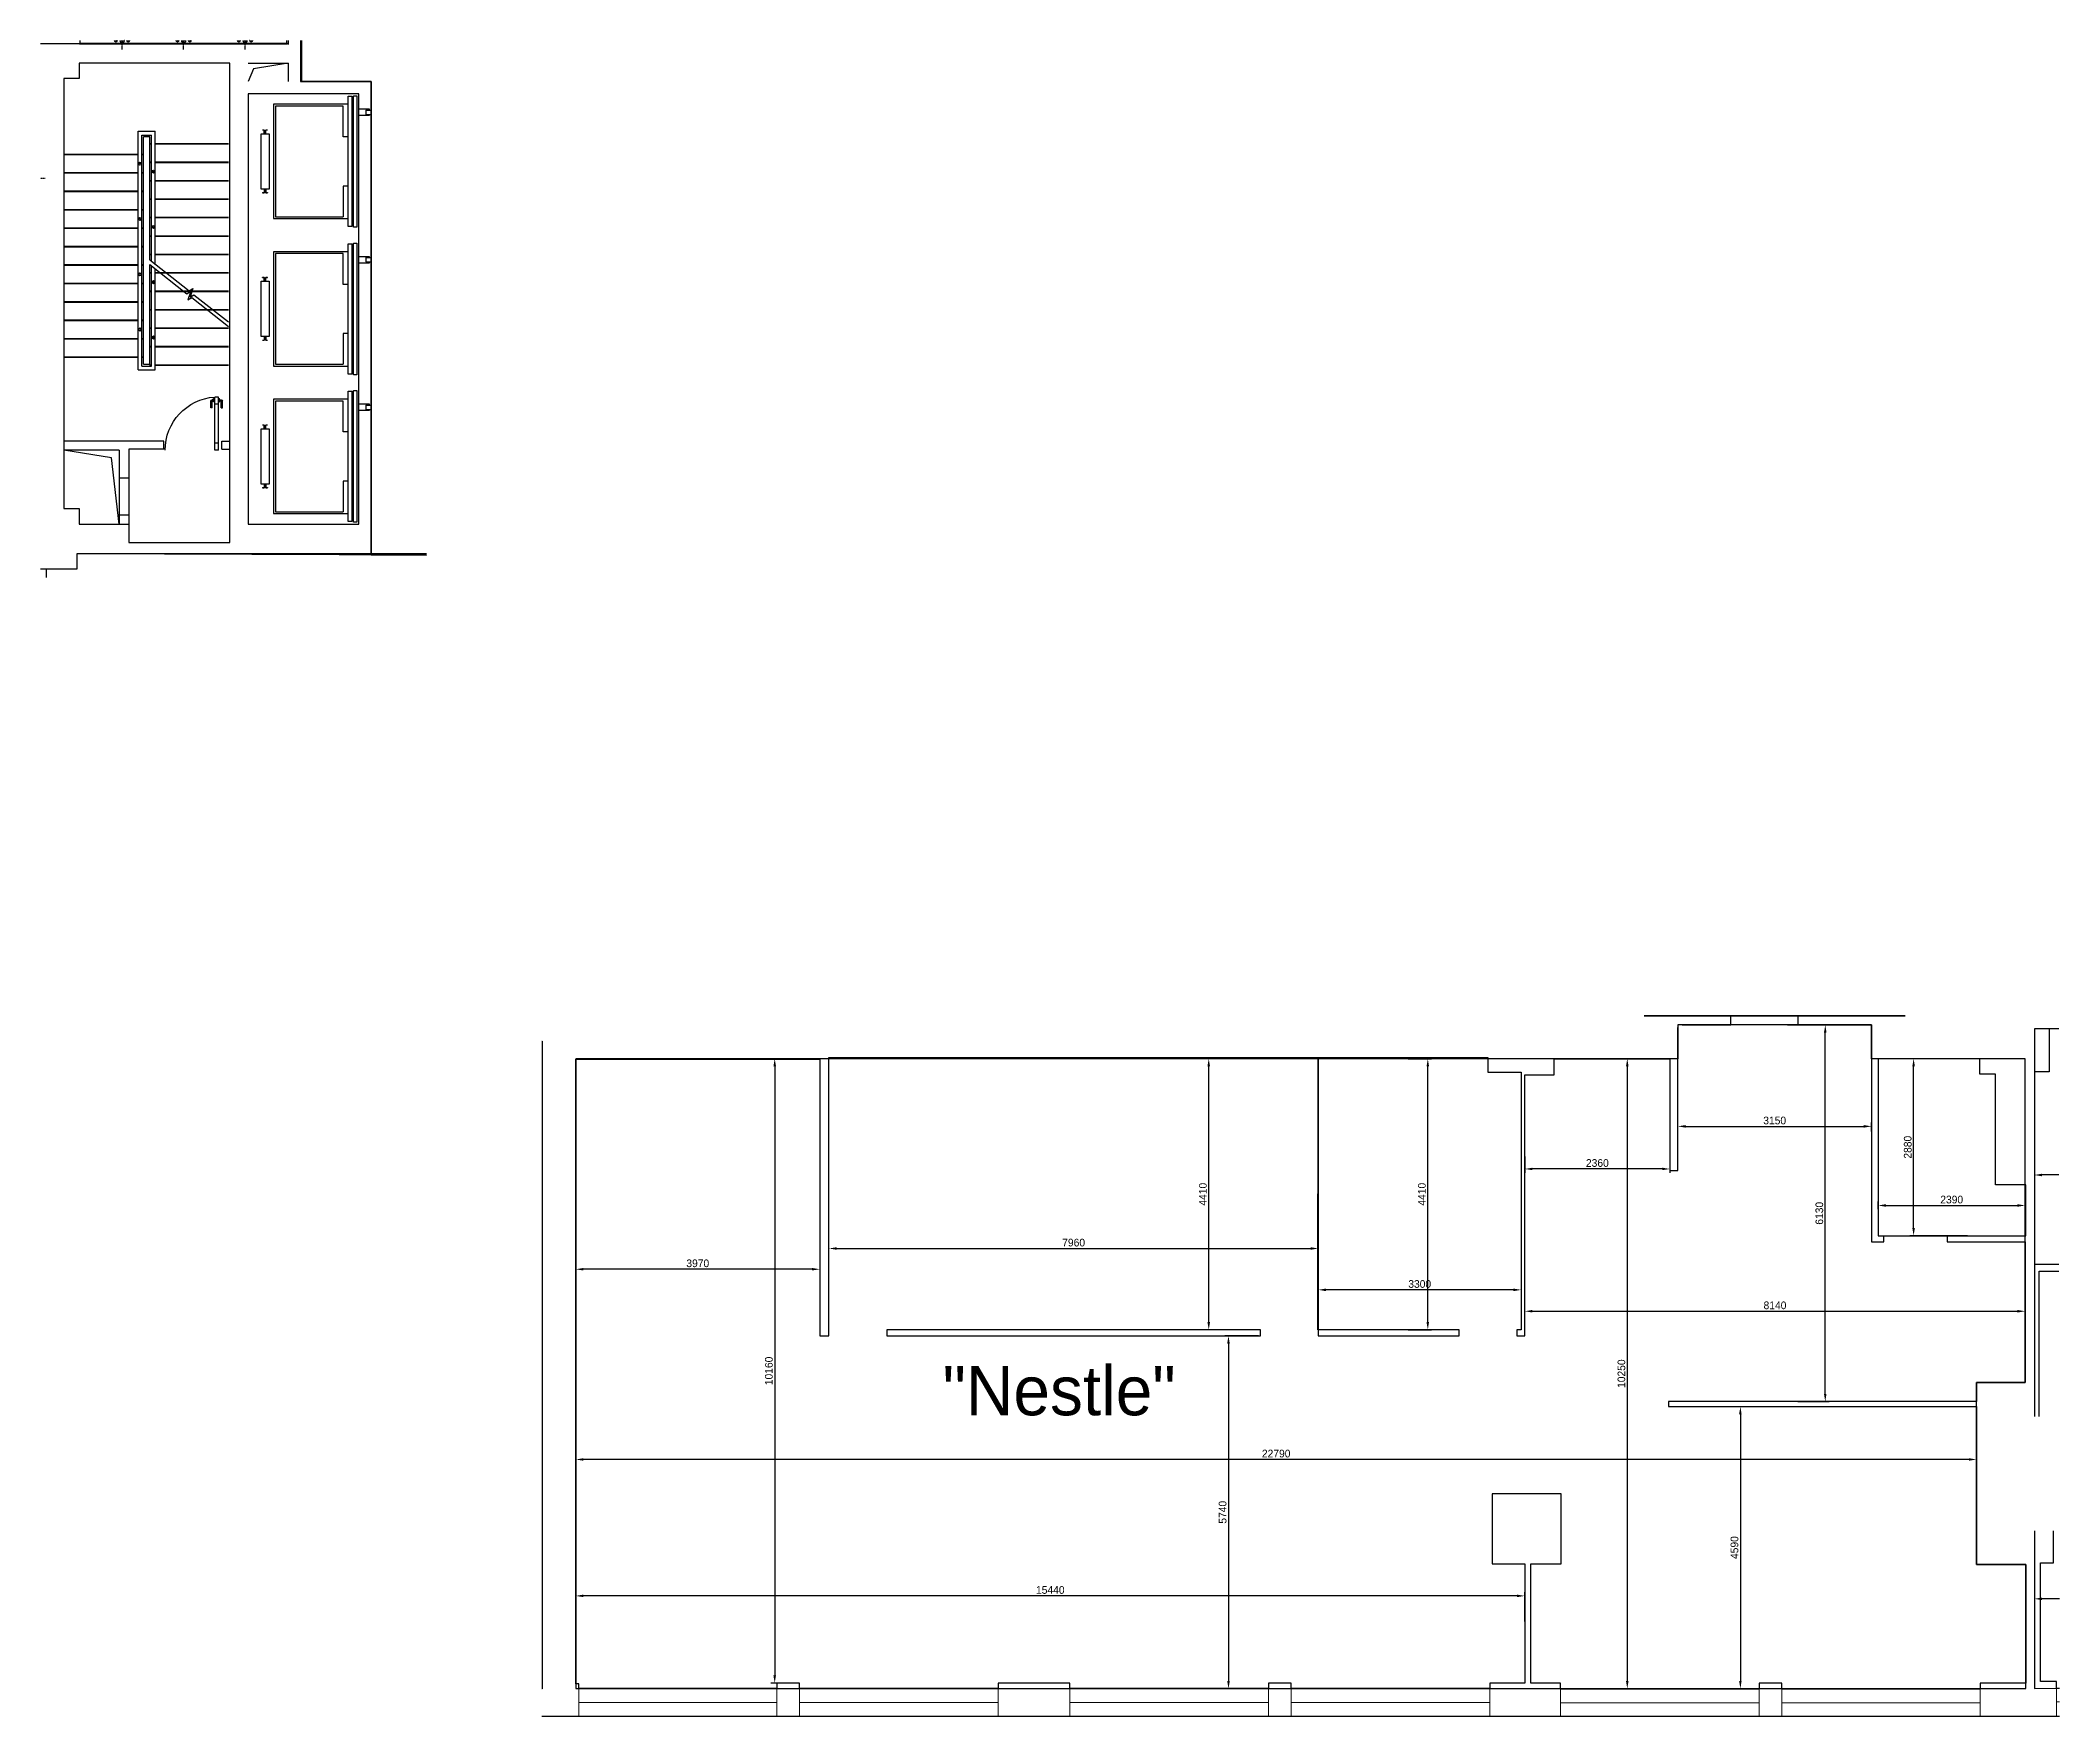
# Model space of a CAD drawing. Header units: millimetres. Extents: x 1201347 to 1234197, y -285579 to -258304.
import ezdxf

# ---------------------------------------------------------------- set-up
doc = ezdxf.new("R2010")
doc.units = ezdxf.units.MM
doc.linetypes.add('DASHDOT2', pattern=[12.7, 6.35, -3.175, 0, -3.175])
doc.linetypes.add('HIDDEN2', pattern=[4.7625, 3.175, -1.5875])
for name, color, linetype in [('Baca', 7, 'Continuous'), ('Divar-esas', 7, 'Continuous'), ('Divar-komek', 7, 'Continuous'), ('Kafel', 7, 'Continuous'), ('Lift', 7, 'Continuous'), ('Meheccer', 7, 'Continuous'), ('OFFICE_BOUNDARY', 3, 'Continuous'), ('Pillekan', 7, 'Continuous'), ('Qapi', 7, 'Continuous'), ('Santexnika', 7, 'Continuous')]:
    doc.layers.add(name, color=color, linetype=linetype)
doc.layers.add('syse', color=135, linetype='Continuous', lineweight=15)

msp = doc.modelspace()

# ---------------------------------------------------------------- linework, layer by layer
for p, q in [((1205377, -258359), (1201347, -258359)), ((1205377, -258304), (1205377, -258359)), ((1205577, -258304), (1205577, -258974)), ((1205577, -258974), (1206727, -258974)), ((1206727, -258974), (1206727, -266674)), ((1204988, -259764), (1204962, -259764)), ((1204962, -259768), (1204962, -259764)), ((1204984, -259768), (1204962, -259768)), ((1204988, -259820), (1204988, -259772)), ((1204992, -259816), (1204992, -259768)), ((1205012, -259824), (1204992, -259824)), ((1205008, -259820), (1204996, -259820)), ((1205012, -259816), (1205012, -259768)), ((1205042, -259764), (1205016, -259764)), ((1205016, -259820), (1205016, -259772)), ((1205042, -259768), (1205020, -259768)), ((1205042, -259768), (1205042, -259764)), ((1204962, -260780), (1204962, -260784)), ((1204962, -260780), (1204984, -260780)), ((1204962, -260784), (1204988, -260784)), ((1204988, -260728), (1204988, -260776)), ((1204992, -260724), (1205012, -260724)), ((1204992, -260732), (1204992, -260780)), ((1204996, -260728), (1205008, -260728)), ((1205012, -260732), (1205012, -260780)), ((1205016, -260728), (1205016, -260776)), ((1205016, -260784), (1205042, -260784)), ((1205020, -260780), (1205042, -260780)), ((1205042, -260780), (1205042, -260784)), ((1204988, -262164), (1204962, -262164)), ((1204962, -262168), (1204962, -262164)), ((1204984, -262168), (1204962, -262168)), ((1204988, -262220), (1204988, -262172)), ((1204992, -262216), (1204992, -262168)), ((1205012, -262224), (1204992, -262224)), ((1205008, -262220), (1204996, -262220)), ((1205012, -262216), (1205012, -262168)), ((1205042, -262164), (1205016, -262164)), ((1205016, -262220), (1205016, -262172)), ((1205042, -262168), (1205020, -262168)), ((1205042, -262168), (1205042, -262164)), ((1204988, -263128), (1204988, -263176)), ((1204992, -263124), (1205012, -263124)), ((1204996, -263128), (1205008, -263128)), ((1205016, -263128), (1205016, -263176)), ((1204962, -263180), (1204962, -263184)), ((1204962, -263180), (1204984, -263180)), ((1204962, -263184), (1204988, -263184)), ((1204992, -263132), (1204992, -263180)), ((1205012, -263132), (1205012, -263180)), ((1205016, -263184), (1205042, -263184)), ((1205020, -263180), (1205042, -263180)), ((1205042, -263180), (1205042, -263184)), ((1204988, -264564), (1204962, -264564)), ((1204962, -264568), (1204962, -264564)), ((1204984, -264568), (1204962, -264568)), ((1204988, -264620), (1204988, -264572)), ((1204992, -264616), (1204992, -264568)), ((1205012, -264624), (1204992, -264624)), ((1205008, -264620), (1204996, -264620)), ((1205012, -264616), (1205012, -264568)), ((1205042, -264564), (1205016, -264564)), ((1205016, -264620), (1205016, -264572)), ((1205042, -264568), (1205020, -264568)), ((1205042, -264568), (1205042, -264564)), ((1204962, -265580), (1204962, -265584)), ((1204962, -265580), (1204984, -265580)), ((1204962, -265584), (1204988, -265584)), ((1204988, -265528), (1204988, -265576)), ((1204992, -265524), (1205012, -265524)), ((1204992, -265532), (1204992, -265580)), ((1204996, -265528), (1205008, -265528)), ((1205012, -265532), (1205012, -265580)), ((1205016, -265528), (1205016, -265576)), ((1205016, -265584), (1205042, -265584)), ((1205020, -265580), (1205042, -265580)), ((1205042, -265580), (1205042, -265584)), ((1201947, -266904), (1201947, -266654)), ((1201947, -266654), (1207630, -266677)), ((1206727, -266674), (1207630, -266678)), ((1201447, -266904), (1201947, -266904)), ((1201447, -267044), (1201447, -266904)), ((1227437, -274174), (1231687, -274174)), ((1228847, -274324), (1228847, -274174)), ((1228847, -274174), (1229937, -274174)), ((1229937, -274174), (1229937, -274324)), ((1228057, -274324), (1228847, -274324)), ((1229937, -274324), (1231137, -274324)), ((1231137, -274324), (1231137, -277854)), ((1234187, -274389), (1234027, -274389)), ((1234027, -274389), (1234027, -275089)), ((1210057, -285044), (1210057, -274884)), ((1210057, -274884), (1214027, -274884)), ((1214027, -274884), (1214027, -279384)), ((1209507, -275009), (1209510, -275009)), ((1209510, -275009), (1209510, -281489)), ((1234027, -275089), (1233787, -275089)), ((1233787, -275089), (1233787, -278219)), ((1231137, -277854), (1231337, -277854)), ((1231337, -277854), (1231337, -277754)), ((1231337, -277754), (1232367, -277754)), ((1232367, -277754), (1232367, -277854)), ((1232367, -277854), (1233637, -277854)), ((1233637, -277854), (1233637, -280144)), ((1233787, -278219), (1234187, -278219)), ((1233867, -280694), (1233867, -278329)), ((1233867, -278329), (1234187, -278329)), ((1214027, -279384), (1214177, -279384)), ((1214177, -279384), (1214177, -279284)), ((1233637, -280144), (1232847, -280144)), ((1232847, -280144), (1232847, -280454)), ((1232847, -280454), (1227837, -280454)), ((1227837, -280454), (1227837, -280534)), ((1227837, -280534), (1232847, -280534)), ((1232847, -280534), (1232847, -283104)), ((1209507, -281489), (1209510, -281489)), ((1226087, -281954), (1224967, -281954)), ((1224967, -281954), (1224967, -283094)), ((1226087, -283094), (1226087, -281954)), ((1234097, -283079), (1234097, -282554)), ((1224967, -283094), (1225497, -283094)), ((1225497, -283094), (1225497, -285034)), ((1225597, -285034), (1225597, -283094)), ((1225597, -283094), (1226087, -283094)), ((1232847, -283104), (1233647, -283104)), ((1233647, -283104), (1233647, -285034)), ((1233887, -285009), (1233887, -283079)), ((1233887, -283079), (1234097, -283079)), ((1210107, -285044), (1210057, -285044)), ((1210107, -285124), (1210107, -285044)), ((1213327, -285124), (1210107, -285124)), ((1213697, -285034), (1213327, -285034)), ((1213327, -285034), (1213327, -285124)), ((1213697, -285124), (1213697, -285034)), ((1216927, -285124), (1213697, -285124)), ((1218097, -285034), (1216927, -285034)), ((1216927, -285034), (1216927, -285124)), ((1218097, -285124), (1218097, -285034)), ((1221327, -285124), (1218097, -285124)), ((1221697, -285034), (1221327, -285034)), ((1221327, -285034), (1221327, -285124)), ((1221697, -285124), (1221697, -285034)), ((1224927, -285124), (1221697, -285124)), ((1225497, -285034), (1224927, -285034)), ((1224927, -285034), (1224927, -285124)), ((1226077, -285034), (1225597, -285034)), ((1226077, -285134), (1226077, -285034)), ((1229307, -285134), (1226077, -285134)), ((1229677, -285034), (1229307, -285034)), ((1229307, -285034), (1229307, -285134)), ((1229677, -285134), (1229677, -285034)), ((1232907, -285134), (1229677, -285134)), ((1233647, -285034), (1232907, -285034)), ((1232907, -285034), (1232907, -285134)), ((1234147, -285009), (1233887, -285009)), ((1234147, -285119), (1234147, -285009)), ((1234197, -285119), (1234147, -285119)), ((1234197, -285579), (1209507, -285579))]:
    msp.add_line(p, q)
at = {"color": 1, "lineweight": 30}
for p, q in [((1205597, -258974), (1205593, -258304)), ((1206727, -258974), (1205597, -258974)), ((1206727, -266683), (1206727, -258974)), ((1201947, -266904), (1201948, -266654)), ((1201948, -266654), (1207630, -266654)), ((1207630, -266683), (1206727, -266683)), ((1201347, -266904), (1201947, -266904)), ((1231687, -274174), (1227437, -274174)), ((1209507, -274589), (1209510, -274589)), ((1209510, -274589), (1209510, -285129)), ((1231137, -274324), (1227987, -274324)), ((1227987, -274324), (1227987, -274874)), ((1231137, -274874), (1231137, -274324)), ((1234187, -274389), (1233787, -274389)), ((1233787, -274389), (1233787, -275089)), ((1227987, -274874), (1210057, -274874)), ((1210057, -274874), (1210057, -285044)), ((1233637, -274874), (1231137, -274874)), ((1233637, -280144), (1233637, -274874)), ((1233787, -275089), (1233787, -280694)), ((1232847, -283104), (1232847, -280144)), ((1232847, -280144), (1233637, -280144)), ((1233787, -282554), (1233787, -285119)), ((1233647, -283104), (1232847, -283104)), ((1233647, -285124), (1233647, -283104)), ((1209510, -285129), (1209507, -285129)), ((1210057, -285124), (1233647, -285124)), ((1233787, -285119), (1234197, -285117))]:
    msp.add_line(p, q, dxfattribs=at)
at = {"color": 0, "lineweight": -2, "transparency": 16777216}
for p, q in [((1229771, -274324), (1230447, -274324)), ((1230385, -280329), (1230385, -274449)), ((1213366, -274874), (1213232, -274874)), ((1220582, -274874), (1220292, -274874)), ((1223601, -274874), (1223981, -274874)), ((1226949, -274874), (1227227, -274874)), ((1232619, -274874), (1231760, -274874)), ((1213294, -274999), (1213294, -284909)), ((1220355, -279159), (1220355, -274999)), ((1223919, -279159), (1223919, -274999)), ((1227164, -274999), (1227164, -284999)), ((1231822, -277629), (1231822, -274999)), ((1227987, -275995), (1227987, -275912)), ((1231137, -276058), (1231137, -275912)), ((1228112, -275975), (1231012, -275975)), ((1225497, -276464), (1225497, -276730)), ((1227857, -276464), (1227857, -276730)), ((1227732, -276668), (1225622, -276668)), ((1233787, -276686), (1233787, -276829)), ((1231247, -277320), (1231247, -277199)), ((1233637, -277320), (1233637, -277199)), ((1231372, -277262), (1233512, -277262)), ((1210057, -277815), (1210057, -278362)), ((1214027, -277815), (1214027, -278362)), ((1214177, -278640), (1214177, -277900)), ((1222137, -278640), (1222137, -277900)), ((1232701, -277754), (1231760, -277754)), ((1214302, -277962), (1222012, -277962)), ((1213902, -278300), (1210182, -278300)), ((1222137, -278382), (1222137, -278697)), ((1225437, -278382), (1225437, -278697)), ((1225312, -278635), (1222262, -278635)), ((1225497, -278978), (1225497, -278921)), ((1225622, -278983), (1233512, -278983)), ((1233637, -278978), (1233637, -278921)), ((1220582, -279284), (1220292, -279284)), ((1221166, -279384), (1220614, -279384)), ((1220676, -279509), (1220676, -284999)), ((1223601, -279284), (1223981, -279284)), ((1228777, -280534), (1229066, -280534)), ((1229938, -280454), (1230447, -280454)), ((1229004, -280659), (1229004, -284999)), ((1210057, -281027), (1210057, -281458)), ((1232722, -281395), (1210182, -281395)), ((1232847, -281246), (1232847, -281458)), ((1210057, -284033), (1210057, -283552)), ((1225372, -283615), (1210182, -283615)), ((1225497, -284033), (1225497, -283552)), ((1233787, -283642), (1233787, -283726)), ((1213481, -285034), (1213232, -285034)), ((1221166, -285124), (1220614, -285124)), ((1226949, -285124), (1227227, -285124)), ((1228777, -285124), (1229066, -285124))]:
    msp.add_line(p, q, dxfattribs=at)
at = {"color": 0, "lineweight": -2}
for p, q in [((1234187, -276766), (1233912, -276766)), ((1234197, -283663), (1233912, -283663))]:
    msp.add_line(p, q, dxfattribs=at)
at = {"color": 5, "lineweight": 5}
msp.add_line((1234197, -285339), (1234147, -285339), dxfattribs=at)
for points in [[(1204427, -258674), (1201977, -258674), (1201977, -258924), (1201727, -258924), (1201727, -265924), (1201977, -265924), (1201977, -266174), (1202787, -266174), (1202787, -266474), (1204427, -266474), (1204427, -258674)], [(1225367, -279284), (1225367, -279384), (1225497, -279384), (1225497, -275134), (1225977, -275134), (1225977, -274874), (1227857, -274874), (1227857, -276694), (1227987, -276694), (1227987, -274364)], [(1214177, -279284), (1214177, -274854), (1222137, -274854), (1222137, -279284), (1222127, -279284)], [(1224427, -279284), (1222127, -279284), (1222137, -274854), (1224897, -274854), (1224897, -275094), (1225437, -275094), (1225437, -279284), (1225367, -279284)], [(1232367, -277754), (1233647, -277754), (1233647, -276924), (1233157, -276924), (1233157, -275124), (1232897, -275124), (1232897, -274874), (1231247, -274874), (1231247, -277754), (1231337, -277754)], [(1215117, -279284), (1215117, -279384), (1221197, -279384), (1221197, -279284)], [(1221197, -279284), (1215117, -279284)], [(1222127, -279284), (1222137, -279284), (1222137, -279384), (1224427, -279384), (1224427, -279284)]]:
    msp.add_lwpolyline(points)
msp.add_lwpolyline([(1204727, -266174), (1206527, -266174), (1206527, -259174), (1204727, -259174)], close=True)
at = {"lineweight": 5}
for points in [[(1210107, -285124), (1210107, -285579)], [(1213327, -285124), (1213327, -285579)], [(1213697, -285124), (1213697, -285579)], [(1216927, -285124), (1216927, -285579)], [(1218097, -285124), (1218097, -285579)], [(1221327, -285124), (1221327, -285579)], [(1221697, -285124), (1221697, -285579)], [(1224927, -285124), (1224927, -285579)], [(1226077, -285134), (1226077, -285579)], [(1229307, -285134), (1229307, -285579)], [(1229677, -285134), (1229677, -285579)], [(1232907, -285134), (1232907, -285579)], [(1234147, -285119), (1234147, -285579)]]:
    msp.add_lwpolyline(points, dxfattribs=at)
at = {"color": 5, "lineweight": 5}
for points in [[(1213327, -285352), (1210107, -285352)], [(1216927, -285352), (1213697, -285352)], [(1221327, -285352), (1218097, -285352)], [(1224927, -285352), (1221697, -285352)], [(1229307, -285357), (1226077, -285357)], [(1232907, -285357), (1229677, -285357)]]:
    msp.add_lwpolyline(points, dxfattribs=at)
at = {"extrusion": (0, 0, -1)}
for centre, start, end in [((-1204984, -259772), 90, 180), ((-1204988, -259768), 90, 180), ((-1204992, -259820), -90, 0), ((-1204996, -259816), -90, 0), ((-1205008, -259816), 180, -90), ((-1205016, -259768), 0, 90), ((-1205012, -259820), 180, -90), ((-1205020, -259772), 0, 90), ((-1204984, -260776), 180, -90), ((-1204992, -260728), 0, 90), ((-1204988, -260780), 180, -90), ((-1204996, -260732), 0, 90), ((-1205008, -260732), 90, 180), ((-1205012, -260728), 90, 180), ((-1205016, -260780), -90, 0), ((-1205020, -260776), -90, 0), ((-1204984, -262172), 90, 180), ((-1204988, -262168), 90, 180), ((-1204992, -262220), -90, 0), ((-1204996, -262216), -90, 0), ((-1205008, -262216), 180, -90), ((-1205016, -262168), 0, 90), ((-1205012, -262220), 180, -90), ((-1205020, -262172), 0, 90), ((-1204992, -263128), 0, 90), ((-1204996, -263132), 0, 90), ((-1205008, -263132), 90, 180), ((-1205012, -263128), 90, 180), ((-1204984, -263176), 180, -90), ((-1204988, -263180), 180, -90), ((-1205016, -263180), -90, 0), ((-1205020, -263176), -90, 0), ((-1204984, -264572), 90, 180), ((-1204988, -264568), 90, 180), ((-1204992, -264620), -90, 0), ((-1204996, -264616), -90, 0), ((-1205008, -264616), 180, -90), ((-1205016, -264568), 0, 90), ((-1205012, -264620), 180, -90), ((-1205020, -264572), 0, 90), ((-1204984, -265576), 180, -90), ((-1204992, -265528), 0, 90), ((-1204988, -265580), 180, -90), ((-1204996, -265532), 0, 90), ((-1205008, -265532), 90, 180), ((-1205012, -265528), 90, 180), ((-1205016, -265580), -90, 0), ((-1205020, -265576), -90, 0)]:
    msp.add_arc(centre, 4, start, end, dxfattribs=at)
at = {"color": 0, "transparency": 16777216}
for points in [[(1230364, -274449), (1230405, -274449), (1230385, -274324)], [(1213273, -274999), (1213315, -274999), (1213294, -274874)], [(1220334, -274999), (1220376, -274999), (1220355, -274874)], [(1223898, -274999), (1223939, -274999), (1223919, -274874)], [(1227143, -274999), (1227185, -274999), (1227164, -274874)], [(1231801, -274999), (1231843, -274999), (1231822, -274874)], [(1228112, -275954), (1228112, -275996), (1227987, -275975)], [(1231012, -275954), (1231012, -275996), (1231137, -275975)], [(1225622, -276647), (1225622, -276688), (1225497, -276668)], [(1227732, -276647), (1227732, -276688), (1227857, -276668)], [(1233912, -276745), (1233912, -276787), (1233787, -276766)], [(1231372, -277241), (1231372, -277283), (1231247, -277262)], [(1233512, -277241), (1233512, -277283), (1233637, -277262)], [(1231801, -277629), (1231843, -277629), (1231822, -277754)], [(1214302, -277941), (1214302, -277983), (1214177, -277962)], [(1222012, -277941), (1222012, -277983), (1222137, -277962)], [(1210182, -278279), (1210182, -278320), (1210057, -278300)], [(1213902, -278279), (1213902, -278320), (1214027, -278300)], [(1222262, -278614), (1222262, -278656), (1222137, -278635)], [(1225312, -278614), (1225312, -278656), (1225437, -278635)], [(1220334, -279159), (1220376, -279159), (1220355, -279284)], [(1223898, -279159), (1223939, -279159), (1223919, -279284)], [(1225622, -278962), (1225622, -279004), (1225497, -278983)], [(1233512, -278962), (1233512, -279004), (1233637, -278983)], [(1220655, -279509), (1220697, -279509), (1220676, -279384)], [(1228983, -280659), (1229024, -280659), (1229004, -280534)], [(1230364, -280329), (1230405, -280329), (1230385, -280454)], [(1210182, -281375), (1210182, -281416), (1210057, -281395)], [(1232722, -281375), (1232722, -281416), (1232847, -281395)], [(1210182, -283594), (1210182, -283635), (1210057, -283615)], [(1225372, -283594), (1225372, -283635), (1225497, -283615)], [(1233912, -283642), (1233912, -283684), (1233787, -283663)], [(1213273, -284909), (1213315, -284909), (1213294, -285034)], [(1220655, -284999), (1220697, -284999), (1220676, -285124)], [(1227143, -284999), (1227185, -284999), (1227164, -285124)], [(1228983, -284999), (1229024, -284999), (1229004, -285124)]]:
    msp.add_solid(points, dxfattribs=at)
at = {"layer": 'Baca'}
for p, q in [((1202507, -265097), (1201727, -264974)), ((1202627, -266174), (1202507, -265097))]:
    msp.add_line(p, q, dxfattribs=at)
msp.add_lwpolyline([(1205377, -258674), (1204812, -258765), (1204727, -258974)], dxfattribs=at)
at = {"layer": 'Divar-esas'}
for p, q in [((1203357, -264824), (1201727, -264824)), ((1202627, -264974), (1201727, -264974)), ((1202627, -264974), (1202627, -265424)), ((1203357, -264954), (1202787, -264954)), ((1202787, -264954), (1202787, -265424)), ((1203357, -264954), (1203357, -264824)), ((1204297, -264824), (1204427, -264824)), ((1204297, -264954), (1204297, -264824)), ((1204297, -264954), (1204427, -264954)), ((1202627, -265424), (1202787, -265424)), ((1202627, -266024), (1202627, -266174)), ((1202627, -266024), (1202787, -266024)), ((1202787, -266024), (1202787, -266174))]:
    msp.add_line(p, q, dxfattribs=at)
at = {"layer": 'Divar-komek'}
for p, q in [((1205377, -258304), (1205377, -258374)), ((1205577, -258304), (1205577, -258974)), ((1205577, -258304), (1205577, -258974)), ((1204727, -258674), (1205377, -258674)), ((1205377, -258674), (1205377, -258974)), ((1202627, -265424), (1202627, -266024)), ((1202787, -265424), (1202787, -266024))]:
    msp.add_line(p, q, dxfattribs=at)
at = {"layer": 'Kafel'}
for p, q in [((1201992, -258374), (1201992, -258304)), ((1201992, -258359), (1205357, -258359)), ((1205357, -258374), (1205357, -258304)), ((1205597, -258304), (1205597, -258974))]:
    msp.add_line(p, q, dxfattribs=at)
at = {"layer": 'Lift'}
for p, q in [((1205142, -259343), (1205142, -261205)), ((1206352, -259343), (1205142, -259343)), ((1205172, -259374), (1205172, -261174)), ((1206272, -259374), (1205172, -259374)), ((1206272, -259874), (1206272, -259374)), ((1206352, -261334), (1206352, -259214)), ((1206352, -259214), (1206412, -259214)), ((1206412, -259214), (1206412, -261334)), ((1206442, -261344), (1206442, -259204)), ((1206442, -259204), (1206497, -259204)), ((1206442, -259204), (1206497, -259204)), ((1206497, -259204), (1206497, -261344)), ((1206352, -259874), (1206272, -259874)), ((1206352, -260674), (1206272, -260674)), ((1206272, -260674), (1206272, -261174)), ((1205142, -261205), (1206352, -261205)), ((1205172, -261174), (1206272, -261174)), ((1206412, -261334), (1206352, -261334)), ((1206497, -261344), (1206442, -261344)), ((1205142, -261743), (1205142, -263605)), ((1206352, -261743), (1205142, -261743)), ((1205172, -261774), (1205172, -263574)), ((1206272, -261774), (1205172, -261774)), ((1206272, -262274), (1206272, -261774)), ((1206352, -263734), (1206352, -261614)), ((1206352, -261614), (1206412, -261614)), ((1206412, -261614), (1206412, -263734)), ((1206442, -263744), (1206442, -261604)), ((1206442, -261604), (1206497, -261604)), ((1206442, -261604), (1206497, -261604)), ((1206497, -261604), (1206497, -263744)), ((1206352, -262274), (1206272, -262274)), ((1206352, -263074), (1206272, -263074)), ((1206272, -263074), (1206272, -263574)), ((1205142, -263605), (1206352, -263605)), ((1205172, -263574), (1206272, -263574)), ((1206412, -263734), (1206352, -263734)), ((1206497, -263744), (1206442, -263744)), ((1206352, -266134), (1206352, -264014)), ((1206352, -264014), (1206412, -264014)), ((1206412, -264014), (1206412, -266134)), ((1206442, -266144), (1206442, -264004)), ((1206442, -264004), (1206497, -264004)), ((1206442, -264004), (1206497, -264004)), ((1206497, -264004), (1206497, -266144)), ((1205142, -264143), (1205142, -266005)), ((1206352, -264143), (1205142, -264143)), ((1205172, -264174), (1205172, -265974)), ((1206272, -264174), (1205172, -264174)), ((1206272, -264674), (1206272, -264174)), ((1206352, -264674), (1206272, -264674)), ((1206352, -265474), (1206272, -265474)), ((1206272, -265474), (1206272, -265974)), ((1205142, -266005), (1206352, -266005)), ((1205172, -265974), (1206272, -265974)), ((1206412, -266134), (1206352, -266134)), ((1206497, -266144), (1206442, -266144))]:
    msp.add_line(p, q, dxfattribs=at)
at = {"layer": 'Lift', "linetype": 'Continuous'}
for p, q in [((1206527, -259419), (1206697, -259419)), ((1206642, -259439), (1206727, -259439)), ((1206642, -259439), (1206642, -259509)), ((1206642, -259509), (1206727, -259509)), ((1206697, -259419), (1206697, -259439)), ((1206697, -259509), (1206697, -259529)), ((1206727, -259429), (1206730, -259429)), ((1206730, -259429), (1206730, -259519)), ((1206697, -259529), (1206527, -259529)), ((1206727, -259519), (1206730, -259519)), ((1206527, -261819), (1206697, -261819)), ((1206697, -261929), (1206527, -261929)), ((1206642, -261839), (1206727, -261839)), ((1206642, -261839), (1206642, -261909)), ((1206642, -261909), (1206727, -261909)), ((1206697, -261819), (1206697, -261839)), ((1206697, -261909), (1206697, -261929)), ((1206727, -261829), (1206730, -261829)), ((1206727, -261919), (1206730, -261919)), ((1206730, -261829), (1206730, -261919)), ((1206527, -264219), (1206697, -264219)), ((1206697, -264329), (1206527, -264329)), ((1206642, -264239), (1206727, -264239)), ((1206642, -264239), (1206642, -264309)), ((1206642, -264309), (1206727, -264309)), ((1206697, -264219), (1206697, -264239)), ((1206697, -264309), (1206697, -264329)), ((1206727, -264229), (1206730, -264229)), ((1206727, -264319), (1206730, -264319)), ((1206730, -264229), (1206730, -264319))]:
    msp.add_line(p, q, dxfattribs=at)
at = {"layer": 'Lift', "extrusion": (0, 0, -1)}
for points in [[(-1205067, -260724), (-1204937, -260724), (-1204937, -259824), (-1205067, -259824)], [(-1205067, -263124), (-1204937, -263124), (-1204937, -262224), (-1205067, -262224)], [(-1205067, -265524), (-1204937, -265524), (-1204937, -264624), (-1205067, -264624)]]:
    msp.add_lwpolyline(points, close=True, dxfattribs=at)
at = {"layer": 'Meheccer'}
for p, q in [((1202937, -263664), (1202937, -259784)), ((1202937, -259784), (1203217, -259784)), ((1203217, -261946), (1203217, -259784)), ((1202997, -263604), (1202997, -259844)), ((1202997, -259844), (1203157, -259844)), ((1203157, -261899), (1203157, -259844)), ((1203157, -263604), (1203157, -261973)), ((1203217, -263664), (1203217, -262020)), ((1202937, -263664), (1203217, -263664)), ((1202997, -263604), (1203157, -263604))]:
    msp.add_line(p, q, dxfattribs=at)
for centre, radius in [((1202967, -260309), 25), ((1202967, -260309), 5), ((1203187, -260439), 25), ((1203187, -260439), 5), ((1202967, -261209), 25), ((1203187, -261339), 25), ((1202967, -262110), 25), ((1203187, -262239), 25), ((1203187, -262239), 5), ((1202967, -263009), 25), ((1203187, -263139), 25), ((1203187, -263139), 5)]:
    msp.add_circle(centre, radius, dxfattribs=at)
at = {"layer": 'Meheccer', "linetype": 'HIDDEN2'}
for centre in [(1202967, -261209), (1203187, -261339), (1202967, -262110), (1202967, -263009)]:
    msp.add_circle(centre, 5, dxfattribs=at)
at = {"layer": 'OFFICE_BOUNDARY'}
msp.add_lwpolyline([(1210057, -285124), (1233647, -285124), (1233647, -283104), (1232847, -283104), (1232847, -280144), (1233637, -280144), (1233637, -274874), (1231137, -274874), (1231137, -274324), (1227987, -274324), (1227987, -274874), (1210057, -274874), (1210057, -285044), (1210057, -285124)], close=True, dxfattribs=at)
at = {"layer": 'Pillekan'}
for p, q in [((1202937, -260159), (1201747, -260159)), ((1202937, -260167), (1201747, -260167)), ((1203027, -260159), (1202997, -260159)), ((1203027, -260167), (1202997, -260167)), ((1203027, -263574), (1203027, -259874)), ((1203127, -259874), (1203027, -259874)), ((1203127, -261875), (1203127, -259874)), ((1203127, -259982), (1203157, -259982)), ((1203127, -259989), (1203157, -259989)), ((1203217, -259982), (1204407, -259982)), ((1203217, -259989), (1204407, -259989)), ((1202937, -260459), (1201747, -260459)), ((1202937, -260467), (1201747, -260467)), ((1203027, -260459), (1202997, -260459)), ((1203027, -260467), (1202997, -260467)), ((1203127, -260282), (1203157, -260282)), ((1203127, -260289), (1203157, -260289)), ((1203217, -260282), (1204407, -260282)), ((1203217, -260289), (1204407, -260289)), ((1202937, -260759), (1201747, -260759)), ((1202937, -260767), (1201747, -260767)), ((1203027, -260759), (1202997, -260759)), ((1203027, -260767), (1202997, -260767)), ((1203127, -260582), (1203157, -260582)), ((1203127, -260589), (1203157, -260589)), ((1203217, -260582), (1204407, -260582)), ((1203217, -260589), (1204407, -260589)), ((1202937, -261059), (1201747, -261059)), ((1202937, -261067), (1201747, -261067)), ((1203027, -261059), (1202997, -261059)), ((1203027, -261067), (1202997, -261067)), ((1203127, -260882), (1203157, -260882)), ((1203127, -260889), (1203157, -260889)), ((1203217, -260882), (1204407, -260882)), ((1203217, -260889), (1204407, -260889)), ((1202937, -261359), (1201747, -261359)), ((1202937, -261367), (1201747, -261367)), ((1203027, -261359), (1202997, -261359)), ((1203027, -261367), (1202997, -261367)), ((1203127, -261182), (1203157, -261182)), ((1203127, -261189), (1203157, -261189)), ((1203127, -261482), (1203157, -261482)), ((1203217, -261182), (1204407, -261182)), ((1203217, -261189), (1204407, -261189)), ((1203217, -261482), (1204407, -261482)), ((1202937, -261659), (1201747, -261659)), ((1202937, -261667), (1201747, -261667)), ((1203027, -261659), (1202997, -261659)), ((1203027, -261667), (1202997, -261667)), ((1203127, -261489), (1203157, -261489)), ((1203127, -261782), (1203157, -261782)), ((1203127, -261789), (1203157, -261789)), ((1203217, -261489), (1204407, -261489)), ((1203217, -261782), (1204407, -261782)), ((1203217, -261789), (1204407, -261789)), ((1202937, -261959), (1201747, -261959)), ((1202937, -261967), (1201747, -261967)), ((1203027, -261959), (1202997, -261959)), ((1203027, -261967), (1202997, -261967)), ((1203127, -263589), (1203127, -261949)), ((1203127, -262082), (1203157, -262082)), ((1203127, -262089), (1203157, -262089)), ((1203217, -262082), (1204407, -262082)), ((1203217, -262089), (1204407, -262089)), ((1202937, -262259), (1201747, -262259)), ((1202937, -262267), (1201747, -262267)), ((1203027, -262259), (1202997, -262259)), ((1203027, -262267), (1202997, -262267)), ((1203127, -262382), (1203157, -262382)), ((1203127, -262389), (1203157, -262389)), ((1203217, -262382), (1204407, -262382)), ((1203217, -262389), (1204407, -262389)), ((1202937, -262559), (1201747, -262559)), ((1202937, -262567), (1201747, -262567)), ((1203027, -262559), (1202997, -262559)), ((1203027, -262567), (1202997, -262567)), ((1203127, -262682), (1203157, -262682)), ((1203127, -262689), (1203157, -262689)), ((1203217, -262682), (1204407, -262682)), ((1203217, -262689), (1204407, -262689)), ((1202937, -262859), (1201747, -262859)), ((1202937, -262867), (1201747, -262867)), ((1203027, -262859), (1202997, -262859)), ((1203027, -262867), (1202997, -262867)), ((1203127, -262982), (1203157, -262982)), ((1203127, -262989), (1203157, -262989)), ((1203217, -262982), (1204407, -262982)), ((1203217, -262989), (1204407, -262989)), ((1202937, -263159), (1201747, -263159)), ((1202937, -263167), (1201747, -263167)), ((1203027, -263159), (1202997, -263159)), ((1203027, -263167), (1202997, -263167)), ((1203127, -263282), (1203157, -263282)), ((1203127, -263289), (1203157, -263289)), ((1203217, -263282), (1204407, -263282)), ((1203217, -263289), (1204407, -263289)), ((1202937, -263459), (1201747, -263459)), ((1202937, -263467), (1201747, -263467)), ((1203027, -263459), (1202997, -263459)), ((1203027, -263467), (1202997, -263467)), ((1203027, -263574), (1203127, -263574)), ((1203127, -263582), (1203157, -263582)), ((1203127, -263589), (1203157, -263589)), ((1203217, -263582), (1204407, -263582)), ((1203217, -263589), (1204407, -263589))]:
    msp.add_line(p, q, dxfattribs=at)
at = {"layer": 'Pillekan', "linetype": 'Continuous'}
for points in [[(1203127, -261875), (1203768, -262381), (1203830, -262342), (1203784, -262481), (1203846, -262443), (1204407, -262886)], [(1203127, -261949), (1203731, -262426), (1203794, -262387), (1203748, -262526), (1203810, -262488), (1204407, -262960)]]:
    msp.add_lwpolyline(points, dxfattribs=at)
at = {"layer": 'Qapi'}
for p, q in [((1204246, -264108), (1204184, -264108)), ((1204246, -264108), (1204184, -264108)), ((1204184, -264974), (1204184, -264108)), ((1204246, -264108), (1204184, -264108)), ((1204246, -264108), (1204184, -264108)), ((1204184, -264974), (1204184, -264108)), ((1204246, -264974), (1204246, -264108)), ((1204246, -264974), (1204246, -264108)), ((1204246, -264223), (1204184, -264223)), ((1204246, -264223), (1204184, -264223)), ((1204246, -264859), (1204184, -264859)), ((1204246, -264859), (1204184, -264859)), ((1204246, -264974), (1204184, -264974)), ((1204246, -264974), (1204184, -264974)), ((1204246, -264974), (1204184, -264974)), ((1204246, -264974), (1204184, -264974))]:
    msp.add_line(p, q, dxfattribs=at)
at = {"layer": 'Qapi', "linetype": 'Continuous'}
for p, q in [((1204122, -264285), (1204122, -264170)), ((1204122, -264285), (1204122, -264170)), ((1204140, -264285), (1204122, -264285)), ((1204140, -264285), (1204122, -264285)), ((1204166, -264152), (1204140, -264152)), ((1204166, -264152), (1204140, -264152)), ((1204166, -264152), (1204140, -264152)), ((1204166, -264152), (1204140, -264152)), ((1204166, -264152), (1204140, -264152)), ((1204166, -264152), (1204140, -264152)), ((1204140, -264285), (1204140, -264170)), ((1204166, -264170), (1204140, -264170)), ((1204140, -264285), (1204140, -264170)), ((1204166, -264170), (1204140, -264170)), ((1204166, -264188), (1204166, -264134)), ((1204166, -264188), (1204166, -264134)), ((1204184, -264134), (1204166, -264134)), ((1204166, -264188), (1204166, -264134)), ((1204166, -264188), (1204166, -264134)), ((1204184, -264134), (1204166, -264134)), ((1204184, -264188), (1204166, -264188)), ((1204184, -264188), (1204166, -264188)), ((1204246, -264134), (1204264, -264134)), ((1204246, -264134), (1204264, -264134)), ((1204246, -264188), (1204264, -264188)), ((1204246, -264188), (1204264, -264188)), ((1204264, -264188), (1204264, -264134)), ((1204264, -264188), (1204264, -264134)), ((1204264, -264188), (1204264, -264134)), ((1204264, -264188), (1204264, -264134)), ((1204264, -264152), (1204291, -264152)), ((1204264, -264152), (1204291, -264152)), ((1204264, -264152), (1204291, -264152)), ((1204264, -264152), (1204291, -264152)), ((1204264, -264152), (1204291, -264152)), ((1204264, -264152), (1204291, -264152)), ((1204264, -264170), (1204291, -264170)), ((1204264, -264170), (1204291, -264170)), ((1204291, -264285), (1204291, -264170)), ((1204291, -264285), (1204291, -264170)), ((1204291, -264285), (1204309, -264285)), ((1204291, -264285), (1204309, -264285)), ((1204309, -264285), (1204309, -264170)), ((1204309, -264285), (1204309, -264170))]:
    msp.add_line(p, q, dxfattribs=at)
at = {"layer": 'Qapi', "extrusion": (0, 0, -1)}
msp.add_arc((-1204246, -264974), 869, 0, 85.8935, dxfattribs=at)
msp.add_arc((-1204246, -264974), 869, 0, 85.8935, dxfattribs=at)
at = {"layer": 'Qapi', "linetype": 'Continuous', "extrusion": (0, 0, -1)}
for centre, start, end in [((-1204140, -264170), 0, 90), ((-1204140, -264170), 0, 90), ((-1204291, -264170), 90, 180), ((-1204291, -264170), 90, 180)]:
    msp.add_arc(centre, 17.8, start, end, dxfattribs=at)
at = {"layer": 'Santexnika'}
for p, q in [((1202566, -258312), (1202570, -258312)), ((1202570, -258315), (1202570, -258304)), ((1202585, -258315), (1202570, -258315)), ((1202574, -258318), (1202574, -258315)), ((1202582, -258320), (1202582, -258315)), ((1202585, -258315), (1202585, -258304)), ((1202589, -258312), (1202585, -258312)), ((1202733, -258359), (1202623, -258359)), ((1202661, -258304), (1202661, -258307)), ((1202694, -258304), (1202694, -258307)), ((1202766, -258312), (1202770, -258312)), ((1202770, -258315), (1202770, -258304)), ((1202770, -258315), (1202785, -258315)), ((1202773, -258320), (1202773, -258315)), ((1202781, -258318), (1202781, -258315)), ((1202785, -258315), (1202785, -258304)), ((1202789, -258312), (1202785, -258312)), ((1203566, -258312), (1203570, -258312)), ((1203570, -258315), (1203570, -258304)), ((1203585, -258315), (1203570, -258315)), ((1203574, -258318), (1203574, -258315)), ((1203582, -258320), (1203582, -258315)), ((1203585, -258315), (1203585, -258304)), ((1203589, -258312), (1203585, -258312)), ((1203622, -258359), (1203732, -258359)), ((1203661, -258304), (1203661, -258307)), ((1203694, -258304), (1203694, -258307)), ((1203766, -258312), (1203770, -258312)), ((1203770, -258315), (1203770, -258304)), ((1203770, -258315), (1203785, -258315)), ((1203773, -258320), (1203773, -258315)), ((1203781, -258318), (1203781, -258315)), ((1203785, -258315), (1203785, -258304)), ((1203789, -258312), (1203785, -258312)), ((1204566, -258312), (1204570, -258312)), ((1204570, -258315), (1204570, -258304)), ((1204585, -258315), (1204570, -258315)), ((1204574, -258318), (1204574, -258315)), ((1204582, -258320), (1204582, -258315)), ((1204585, -258315), (1204585, -258304)), ((1204589, -258312), (1204585, -258312)), ((1204622, -258359), (1204732, -258359)), ((1204661, -258304), (1204661, -258307)), ((1204694, -258304), (1204694, -258307)), ((1204766, -258312), (1204770, -258312)), ((1204770, -258315), (1204770, -258304)), ((1204770, -258315), (1204785, -258315)), ((1204773, -258320), (1204773, -258315)), ((1204781, -258318), (1204781, -258315)), ((1204785, -258315), (1204785, -258304)), ((1204789, -258312), (1204785, -258312))]:
    msp.add_line(p, q, dxfattribs=at)
at = {"layer": 'Santexnika', "color": 26, "linetype": 'DASHDOT2', "true_color": 0x791e15}
for p, q in [((1202677, -258454), (1202677, -258304)), ((1203677, -258454), (1203677, -258304)), ((1204677, -258454), (1204677, -258304)), ((1201424, -260554), (1201347, -260554))]:
    msp.add_line(p, q, dxfattribs=at)
at = {"layer": 'Santexnika'}
for points in [[(1202552, -258307), (1202553, -258310), (1202555, -258312), (1202557, -258314), (1202560, -258315), (1202563, -258314), (1202565, -258312), (1202567, -258310), (1202567, -258307), (1202567, -258304), (1202567, -258304)], [(1202553, -258304), (1202553, -258304), (1202552, -258307)], [(1202570, -258307), (1202570, -258310), (1202572, -258313), (1202574, -258314), (1202577, -258315), (1202580, -258314), (1202583, -258313), (1202585, -258310), (1202585, -258307), (1202585, -258304)], [(1202570, -258304), (1202570, -258307)], [(1202588, -258307), (1202588, -258310), (1202590, -258312), (1202592, -258314), (1202595, -258315), (1202598, -258314), (1202600, -258312), (1202602, -258310), (1202602, -258307), (1202602, -258304), (1202602, -258304)], [(1202588, -258304), (1202588, -258304), (1202588, -258307)], [(1202641, -258307), (1202644, -258321), (1202652, -258333), (1202663, -258341), (1202677, -258344), (1202692, -258341), (1202703, -258333), (1202711, -258321), (1202714, -258307), (1202713, -258304)], [(1202642, -258304), (1202641, -258307)], [(1202661, -258307), (1202662, -258314), (1202666, -258319), (1202671, -258323), (1202677, -258324), (1202684, -258323), (1202689, -258319), (1202693, -258314), (1202694, -258307), (1202693, -258304)], [(1202662, -258304), (1202661, -258307)], [(1202752, -258307), (1202753, -258310), (1202755, -258312), (1202757, -258314), (1202760, -258315), (1202763, -258314), (1202765, -258312), (1202767, -258310), (1202767, -258307), (1202767, -258304), (1202767, -258304)], [(1202753, -258304), (1202753, -258304), (1202752, -258307)], [(1202770, -258307), (1202770, -258310), (1202772, -258313), (1202774, -258314), (1202777, -258315), (1202780, -258314), (1202783, -258313), (1202785, -258310), (1202785, -258307), (1202785, -258304)], [(1202770, -258304), (1202770, -258307)], [(1202788, -258307), (1202788, -258310), (1202790, -258312), (1202792, -258314), (1202795, -258315), (1202798, -258314), (1202800, -258312), (1202802, -258310), (1202802, -258307), (1202802, -258304), (1202802, -258304)], [(1202788, -258304), (1202788, -258304), (1202788, -258307)], [(1203552, -258307), (1203553, -258310), (1203555, -258312), (1203557, -258314), (1203560, -258315), (1203563, -258314), (1203565, -258312), (1203567, -258310), (1203567, -258307), (1203567, -258304), (1203567, -258304)], [(1203553, -258304), (1203553, -258304), (1203552, -258307)], [(1203570, -258307), (1203570, -258310), (1203572, -258313), (1203574, -258314), (1203577, -258315), (1203580, -258314), (1203583, -258313), (1203585, -258310), (1203585, -258307), (1203585, -258304)], [(1203570, -258304), (1203570, -258307)], [(1203588, -258307), (1203588, -258310), (1203590, -258312), (1203592, -258314), (1203595, -258315), (1203598, -258314), (1203600, -258312), (1203602, -258310), (1203602, -258307), (1203602, -258304), (1203602, -258304)], [(1203588, -258304), (1203588, -258304), (1203588, -258307)], [(1203641, -258307), (1203644, -258321), (1203652, -258333), (1203663, -258341), (1203677, -258344), (1203692, -258341), (1203703, -258333), (1203711, -258321), (1203714, -258307), (1203713, -258304)], [(1203642, -258304), (1203641, -258307)], [(1203661, -258307), (1203662, -258314), (1203666, -258319), (1203671, -258323), (1203677, -258324), (1203684, -258323), (1203689, -258319), (1203693, -258314), (1203694, -258307), (1203693, -258304)], [(1203662, -258304), (1203661, -258307)], [(1203752, -258307), (1203753, -258310), (1203755, -258312), (1203757, -258314), (1203760, -258315), (1203763, -258314), (1203765, -258312), (1203767, -258310), (1203767, -258307), (1203767, -258304), (1203767, -258304)], [(1203753, -258304), (1203753, -258304), (1203752, -258307)], [(1203770, -258307), (1203770, -258310), (1203772, -258313), (1203774, -258314), (1203777, -258315), (1203780, -258314), (1203783, -258313), (1203785, -258310), (1203785, -258307), (1203785, -258304)], [(1203770, -258304), (1203770, -258307)], [(1203788, -258307), (1203788, -258310), (1203790, -258312), (1203792, -258314), (1203795, -258315), (1203798, -258314), (1203800, -258312), (1203802, -258310), (1203802, -258307), (1203802, -258304), (1203802, -258304)], [(1203788, -258304), (1203788, -258304), (1203788, -258307)], [(1204552, -258307), (1204553, -258310), (1204555, -258312), (1204557, -258314), (1204560, -258315), (1204563, -258314), (1204565, -258312), (1204567, -258310), (1204567, -258307), (1204567, -258304), (1204567, -258304)], [(1204553, -258304), (1204553, -258304), (1204552, -258307)], [(1204570, -258307), (1204570, -258310), (1204572, -258313), (1204574, -258314), (1204577, -258315), (1204580, -258314), (1204583, -258313), (1204585, -258310), (1204585, -258307), (1204585, -258304)], [(1204570, -258304), (1204570, -258307)], [(1204588, -258307), (1204588, -258310), (1204590, -258312), (1204592, -258314), (1204595, -258315), (1204598, -258314), (1204600, -258312), (1204602, -258310), (1204602, -258307), (1204602, -258304), (1204602, -258304)], [(1204588, -258304), (1204588, -258304), (1204588, -258307)], [(1204641, -258307), (1204644, -258321), (1204652, -258333), (1204663, -258341), (1204677, -258344), (1204692, -258341), (1204703, -258333), (1204711, -258321), (1204714, -258307), (1204713, -258304)], [(1204642, -258304), (1204641, -258307)], [(1204661, -258307), (1204662, -258314), (1204666, -258319), (1204671, -258323), (1204677, -258324), (1204684, -258323), (1204689, -258319), (1204693, -258314), (1204694, -258307), (1204693, -258304)], [(1204662, -258304), (1204661, -258307)], [(1204752, -258307), (1204753, -258310), (1204755, -258312), (1204757, -258314), (1204760, -258315), (1204763, -258314), (1204765, -258312), (1204767, -258310), (1204767, -258307), (1204767, -258304), (1204767, -258304)], [(1204753, -258304), (1204753, -258304), (1204752, -258307)], [(1204770, -258307), (1204770, -258310), (1204772, -258313), (1204774, -258314), (1204777, -258315), (1204780, -258314), (1204783, -258313), (1204785, -258310), (1204785, -258307), (1204785, -258304)], [(1204770, -258304), (1204770, -258307)], [(1204788, -258307), (1204788, -258310), (1204790, -258312), (1204792, -258314), (1204795, -258315), (1204798, -258314), (1204800, -258312), (1204802, -258310), (1204802, -258307), (1204802, -258304), (1204802, -258304)], [(1204788, -258304), (1204788, -258304), (1204788, -258307)]]:
    msp.add_lwpolyline(points, dxfattribs=at)
at = {"layer": 'Santexnika', "extrusion": (0, 0, -1)}
for centre in [(-1202577, -258325), (-1202778, -258325), (-1203577, -258325), (-1203778, -258325), (-1204577, -258325), (-1204778, -258325)]:
    msp.add_circle(centre, 7.36, dxfattribs=at)
for centre, radius, start, end in [((-1202577, -258307), 22.8, -72.6141, -14.9041), ((-1202577, -258307), 14, -63.7726, -23.7455), ((-1202577, -258307), 22.8, -165.0959, -102.4212), ((-1202577, -258307), 14, -156.2545, -111.2626), ((-1202777, -258307), 22.8, -77.5788, -14.9041), ((-1202777, -258307), 14, -68.7374, -23.7455), ((-1202777, -258307), 22.8, -165.0959, -107.3859), ((-1202777, -258307), 14, -156.2545, -116.2274), ((-1203577, -258307), 22.8, -72.6141, -14.9041), ((-1203577, -258307), 14, -63.7726, -23.7455), ((-1203577, -258307), 22.8, -165.0959, -102.4212), ((-1203577, -258307), 14, -156.2545, -111.2626), ((-1203777, -258307), 22.8, -77.5788, -14.9041), ((-1203777, -258307), 14, -68.7374, -23.7455), ((-1203777, -258307), 22.8, -165.0959, -107.3859), ((-1203777, -258307), 14, -156.2545, -116.2274), ((-1204577, -258307), 22.8, -72.6141, -14.9041), ((-1204577, -258307), 14, -63.7726, -23.7455), ((-1204577, -258307), 22.8, -165.0959, -102.4212), ((-1204577, -258307), 14, -156.2545, -111.2626), ((-1204777, -258307), 22.8, -77.5788, -14.9041), ((-1204777, -258307), 14, -68.7374, -23.7455), ((-1204777, -258307), 22.8, -165.0959, -107.3859), ((-1204777, -258307), 14, -156.2545, -116.2274)]:
    msp.add_arc(centre, radius, start, end, dxfattribs=at)
at = {"layer": 'syse'}
msp.add_line((1201992, -258349), (1205357, -258349), dxfattribs=at)

# ---------------------------------------------------------------- texts
at = {"color": 0, "transparency": 16777216, "char_height": 125, "attachment_point": 5}
for s, insert in [('3150', (1229562, -275880)), ('2360', (1226677, -276572)), ('2390', (1232442, -277167)), ('7960', (1218157, -277867)), ('3970', (1212042, -278204)), ('3300', (1223787, -278540)), ('8140', (1229567, -278888)), ('22790', (1221452, -281300)), ('15440', (1217777, -283519))]:
    msp.add_mtext(s, dxfattribs=dict(at, insert=insert))
at = {"color": 0, "transparency": 16777216, "char_height": 125, "attachment_point": 5, "rotation": 90}
for s, insert in [('2880', (1231727, -276314)), ('4410', (1220260, -277079)), ('4410', (1223823, -277079)), ('6130', (1230289, -277389)), ('10160', (1213199, -279954)), ('10250', (1227069, -279999)), ('5740', (1220581, -282254)), ('4590', (1228908, -282829))]:
    msp.add_mtext(s, dxfattribs=dict(at, insert=insert))
at = {"color": 1, "lineweight": 30, "insert": (1211567, -279876), "char_height": 800, "attachment_point": 1}
msp.add_mtext_dynamic_manual_height_columns('\\A1;               "Nestle"   \\P      ', width=25301.6, gutter_width=12.5, heights=[-2133], dxfattribs=at)

doc.saveas('drawing.dxf')
